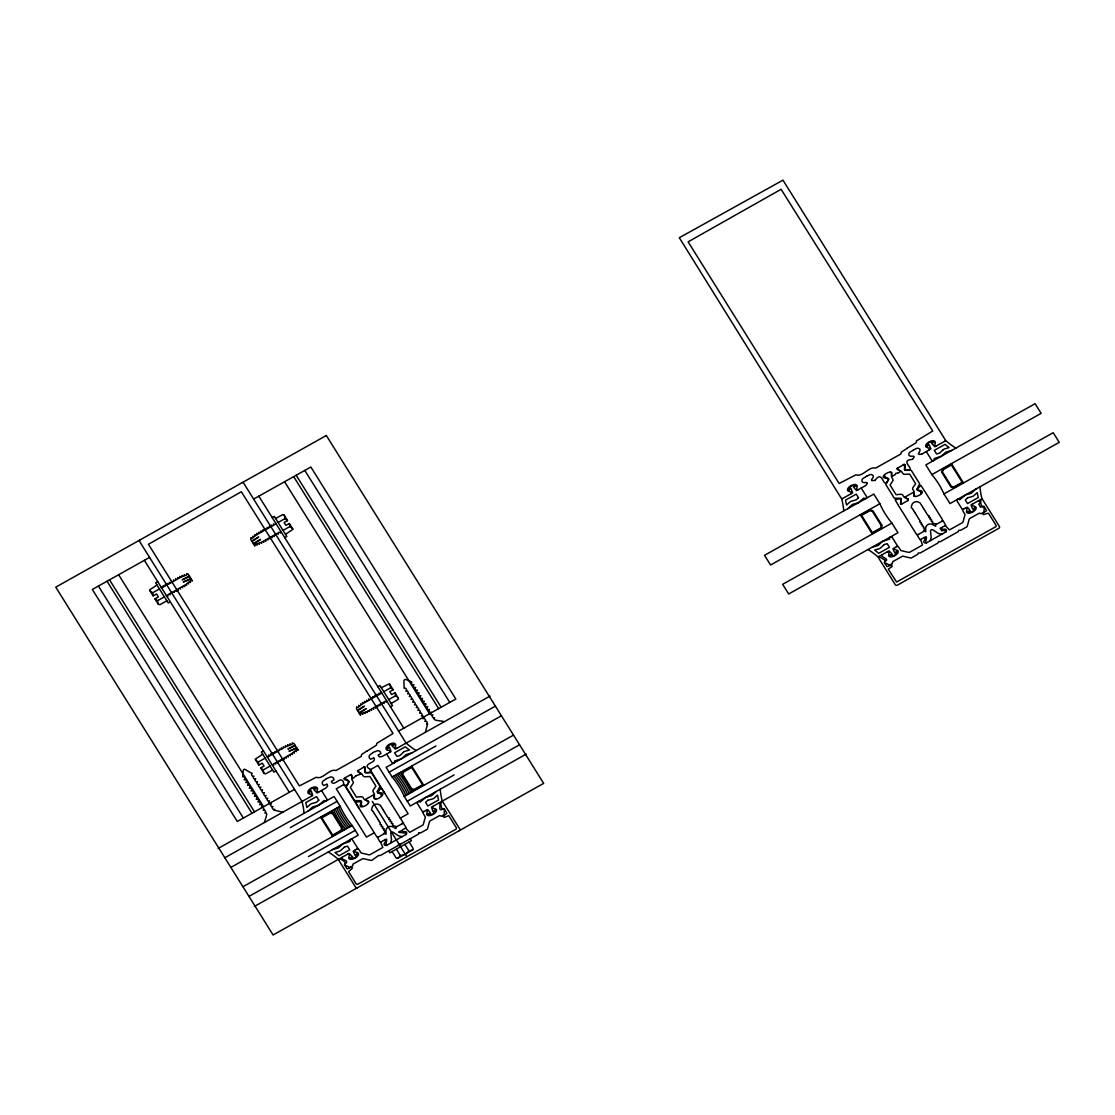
<?xml version="1.0" encoding="UTF-8"?>
<svg xmlns="http://www.w3.org/2000/svg" width="1115" height="1115" viewBox="0 0 1115 1115"><rect width="100%" height="100%" fill="white"/><g stroke="black" fill="none" stroke-linecap="round" stroke-linejoin="round"><path stroke-width="1.5" d="M351.894 778.423L351.281 774.395L344.967 777.796M374.319 795.051C370.863 806.159 392.104 790.953 377.901 792.918M891.596 475.993L891.666 472.816M913.952 495.785L914.021 492.621M900.586 503.966L900.697 500.356M904.92 468.244L905.046 464.648M444.328 808.96L446.892 813.211L443.115 816.487L444.258 817.407L448.732 815.609L456.439 827.915L456.272 829.03L357.608 884.334L356.326 884.084L348.619 871.707L352.493 868.055L351.35 867.135L347.183 868.989L344.479 864.85L344.883 863.916M906.802 448.383L916.154 442.725L916.53 440.857L932.739 431.017L781.099 189.285L688.122 241.844L839.093 483.492L855.93 474.809C862.425 477.527 869.129 465.945 875.679 468.091L900.934 453.944L901.268 452.119L906.816 448.537M367.1 751.078L376.424 745.182L376.842 743.287L393.051 733.489L241.342 491.743L148.42 544.273L299.377 785.922L316.228 777.253C322.723 780.11 329.413 768.235 335.977 770.535L361.218 756.388L361.594 754.534L367.1 750.855M380.619 805.406L377.985 804.18A4.822 4.516 -7.5 0 0 372.089 807.483L371.476 809.964L373.037 811.26M264.534 822.452C264.171 821.365 269.245 811.399 264.84 812.96C266.875 811.971 264.241 808.891 263.112 810.201C265.147 809.239 262.499 806.103 261.398 807.441C263.377 806.521 260.952 803.427 259.67 804.668C261.663 803.762 259.224 800.654 257.941 801.908C259.865 801.002 257.718 797.992 256.213 799.148C258.22 798.145 255.739 795.134 254.485 796.389C256.492 795.385 253.997 792.375 252.771 793.629C254.778 792.695 252.227 789.573 251.042 790.87C253.063 789.95 250.527 786.842 249.314 788.11C251.293 787.176 248.91 784.082 247.586 785.35C249.579 784.402 247.168 781.322 245.871 782.591C247.892 781.587 245.314 778.563 244.143 779.817C245.983 778.995 244.087 775.761 242.805 776.848C242.958 764.569 244.255 770.047 252.269 773.406C250.457 773.782 252.311 777.42 253.997 776.165C252.143 776.765 254.15 780.166 255.725 778.925C253.886 779.343 255.767 782.925 257.44 781.685C255.614 782.2 257.551 785.685 259.168 784.444C257.342 784.946 259.265 788.458 260.896 787.204C259.07 787.692 260.994 791.218 262.624 789.977C260.798 790.465 262.722 793.978 264.339 792.737C262.527 793.099 264.38 796.751 266.067 795.497C264.255 795.901 266.109 799.497 267.795 798.256C265.941 798.8 267.907 802.243 269.523 801.016C267.725 801.323 269.509 805.016 271.252 803.776C269.454 804.138 271.279 807.804 272.966 806.535C271.126 807.135 273.133 810.549 274.694 809.295L273.956 810.061L282.778 812.236M425.373 732.318L427.603 723.956L426.557 724.206C428.508 723.245 426.209 720.234 424.829 721.447C426.822 720.471 424.313 717.405 423.101 718.687C425.094 717.753 422.599 714.645 421.372 715.928C423.379 714.994 420.871 711.872 419.644 713.168C421.665 712.192 419.156 709.126 417.93 710.394C419.937 709.419 417.4 706.353 416.202 707.635C418.153 706.743 415.881 703.677 414.473 704.875C416.508 703.927 413.944 700.833 412.745 702.115C414.766 701.098 412.188 698.088 411.017 699.356C413.038 698.352 410.418 695.286 409.303 696.596C411.296 695.676 408.801 692.54 407.574 693.837C409.567 692.875 407.114 689.823 405.846 691.077C407.825 690.143 405.456 687.091 404.118 688.303C404.355 680.721 401.372 676.331 411.867 682.115C410.195 682.742 412.55 685.809 413.972 684.652C412.118 685.195 414.083 688.638 415.7 687.411C413.902 687.788 415.728 691.425 417.428 690.171C415.63 690.547 417.456 694.185 419.156 692.931C417.344 693.307 419.184 696.959 420.871 695.69C419.059 696.095 420.926 699.704 422.599 698.464C420.759 698.98 422.696 702.464 424.327 701.224C422.487 701.656 424.383 705.21 426.055 703.983C424.216 704.429 426.097 707.969 427.784 706.743C425.944 707.245 427.881 710.743 429.498 709.502C427.7 709.879 429.54 713.516 431.226 712.262C429.414 712.638 431.268 716.276 432.954 715.022C431.143 715.426 432.996 719.036 434.683 717.781C430.557 721.377 445.624 720.429 443.617 722.102M364.215 766.772L365.344 767.036L364.619 771.218M326.221 778.841L323.671 780.653A2.885 2.704 -7.5 0 0 322.625 784.361L323.782 785.49L326.793 784.179M355.992 775.859L352.465 778.73M332.382 836.055L341.622 830.884L342.43 827.971L333.148 813.114L330.068 812.389L320.827 817.574M373.093 752.569L370.542 754.381A2.885 2.704 -7.5 0 0 369.497 758.102L370.654 759.217L373.664 757.907M378.501 855.609L371.922 860.223A1.491 1.394 -7.5 0 1 370.779 860.376L363.532 858.689A1.491 1.394 -7.5 0 0 362.389 858.843L352.856 864.209L352.8 865.811L349.887 867.47L344.674 864.989M411.993 766.479L402.766 771.664L401.944 774.563L411.226 789.42L414.306 790.145L423.547 784.974M390.529 843.163L391.49 839.748L390.808 833.616A1.491 1.394 -7.5 0 1 393.163 832.292L398.515 835.818L402.139 836.654M398.738 844.264L398.153 845.518M418.975 832.933L418.446 834.145L380.41 855.47L378.612 855.428M865.853 476.649L866.634 476.203M895.457 474.279L895.902 473.178L897.463 473.331M872.083 533.625L881.324 528.44L882.146 525.541L872.85 510.684L869.77 509.959L860.543 515.144M912.725 450.376L913.506 449.944M924.321 529.639L923.596 531.395M951.694 464.049L942.468 469.22L941.645 472.133L950.928 486.99L954.008 487.715L963.249 482.53M930.231 540.733L931.192 537.318L930.509 531.172A1.491 1.394 -7.5 0 1 932.865 529.862L938.217 533.374L941.841 534.224M903.861 464.509L897.101 468.495L897.687 468.063M897.087 468.537L897.324 469.331M384.215 811.26L383.016 809.95M920.307 503.018L917.687 501.75A4.822 4.516 -7.5 0 0 911.805 505.053L911.178 507.506L912.502 508.761M897.477 468.244L897.561 469.276M916.46 515.088L917.324 516.496M922.704 506.893L921.743 505.653M903.944 464.272L905.032 464.509M364.145 766.967L357.399 770.939L360.814 773.434M381.776 807.441L380.689 806.131M382.989 809.379L381.901 808.068M377.957 819.455L379.072 820.933M379.17 821.393L380.285 822.87M344.507 864.264C351.267 860.027 340.549 860.334 341.901 857.393M921.478 505.011L920.544 503.715M917.659 517.025L918.537 518.419M918.871 518.963L919.736 520.357M373.121 811.734L374.236 813.197M374.333 813.657L375.448 815.135M375.546 815.595L376.661 817.072M376.745 817.532L377.86 818.995M385.33 813.351L384.215 811.873M380.368 823.33L379.992 824.529L381.483 824.793M386.543 815.288L385.456 813.825M381.581 825.253L381.191 826.466L382.696 826.731M387.741 817.211L386.654 815.762M382.793 827.191L382.403 828.389L383.908 828.668M388.954 819.149L389.358 817.978L387.867 817.699M383.992 829.128L383.616 830.327L385.107 830.591M390.166 821.086L390.571 819.915L389.051 819.609M385.205 831.051L383.894 833.839M391.365 823.009L391.783 821.839L390.278 821.56M392.578 824.947L392.94 823.72L391.49 823.497M912.837 509.29L913.701 510.698M914.035 511.228L914.913 512.621M915.248 513.165L916.112 514.559M923.833 508.984L922.955 507.59M925.032 510.921L924.293 509.513M920.07 520.886L919.666 522.057L920.948 522.294M926.244 512.844L925.506 511.45M921.283 522.823L920.879 523.994L922.161 524.217M927.457 514.782L926.579 513.388M922.495 524.761L922.077 525.932L923.359 526.155M928.656 516.719L929.088 515.576L927.791 515.325M923.694 526.684L923.29 527.869L924.572 528.092M929.868 518.656L930.272 517.471L928.99 517.249M924.391 529.472L924.906 528.621M931.067 520.58L931.485 519.409L930.203 519.186M932.279 522.517L932.684 521.346L931.415 521.123M888.125 479.715C883.01 491.353 883.303 468.495 875.15 480.272M917.506 488.9L920.865 485.346L924.349 490.698M361.622 802.243C354.236 813.1 377.107 801.671 365.399 800.054M356.047 775.733L360.828 774.047M398.794 844.153L400.647 844.125M419.045 832.807L420.829 832.807L426.878 829.421A1.491 1.394 -7.5 0 0 427.575 828.557L429.498 821.713A1.491 1.394 -7.5 0 1 430.195 820.849L439.7 815.525L441.261 816.25L444.202 814.619L444.383 809.044M865.728 485.513C870.439 480.342 863.637 483.882 862.327 481.931A2.885 2.704 -7.5 0 1 863.372 478.21L865.588 476.969M912.6 459.241C917.115 454.293 910.83 457.275 909.199 455.673A2.885 2.704 -7.5 0 1 910.244 451.951L912.46 450.711M331.42 781.35L333.984 779.803L333.524 778.256A2.885 2.704 -7.5 0 0 329.58 777.336L326.388 778.632M378.292 755.078L380.856 753.531L380.396 751.998A2.885 2.704 -7.5 0 0 376.452 751.078L373.232 752.374M884.585 561.472C891.066 558.963 880.404 557.416 881.603 554.963M308.144 811.065L312.409 807.149A1.45 1.352 -7.5 0 1 313.022 806.814L318.486 805.267L324.242 800.431A1.491 1.394 -7.5 0 0 326.277 800.904A1.491 1.394 -7.5 0 0 326.82 798.981L321.524 790.521M436.132 791.538L431.867 795.455A1.45 1.352 -7.5 0 1 431.254 795.789L425.791 797.337L420.048 802.173A1.491 1.394 -7.5 0 0 418 801.699A1.491 1.394 -7.5 0 0 417.456 803.622L422.752 812.082L427.644 809.601L430.446 813.002L427.7 814.201L432.076 814.271A1.491 1.394 -7.5 0 0 433.359 813.56L435.421 809.978L432.968 811.595L431.519 807.162L526.294 754.061M847.846 508.621L852.111 504.719A1.45 1.352 -7.5 0 1 852.724 504.37L858.188 502.837L863.944 497.987A1.491 1.394 -7.5 0 0 865.979 498.475A1.491 1.394 -7.5 0 0 866.522 496.551L861.226 488.077M975.834 489.095L971.569 493.011A1.45 1.352 -7.5 0 1 970.956 493.346L965.492 494.893L959.75 499.729A1.491 1.394 -7.5 0 0 957.701 499.255A1.491 1.394 -7.5 0 0 957.158 501.179L962.454 509.653L967.346 507.172L970.148 510.572L967.416 511.757L971.778 511.841A1.491 1.394 -7.5 0 0 973.074 511.116L975.123 507.548L972.67 509.151L970.998 504.928L981.981 498.712A74.719 69.952 -7.5 0 1 979.932 486.809M368.312 802.925L368.229 801.629L364.842 799.817A2.272 2.132 -7.5 0 1 364.006 799.065L363.169 797.727A2.272 2.132 -7.5 0 0 360.884 796.723L356.396 797.1L350.361 787.483L352.8 783.775A2.286 2.132 -7.5 0 0 352.967 781.392L352.145 780.068A2.272 2.132 -7.5 0 1 351.838 779.009L351.796 775.315L350.542 774.674M878.759 556.552L878.453 557.737L895.289 584.706A1.491 1.394 -7.5 0 0 897.338 585.18L998.817 528.315A1.491 1.394 -7.5 0 0 999.361 526.392L982.51 499.422C980.043 497.039 980.113 506.684 982.705 506.489M884.669 475.366L884.543 476.565M894.62 547.66C892.432 550.921 899.484 548.65 898.119 552.566A9.059 8.474 -7.5 0 1 890.383 556.956C886.188 556.538 891.373 551.312 887.429 551.688M357.985 770.493L357.985 771.859L361.371 773.657A2.272 2.132 -7.5 0 1 362.208 774.423L363.044 775.747A2.286 2.132 -7.5 0 0 365.33 776.751L369.929 776.514L375.95 786.2L373.427 789.699A2.272 2.132 -7.5 0 0 373.246 792.082L374.082 793.406A2.272 2.132 -7.5 0 1 374.389 794.465L374.417 798.159L375.685 798.8M402.069 830.173L406.139 827.692L403.365 823.177L396.104 826.995L396.006 828.696L393.414 827.177A4.669 4.376 -7.5 0 0 385.957 831.358L386.125 834.215L384.48 833.504L377.483 837.56L380.076 842.006L380.968 841.992M884.934 561.277L885.031 560.148L878.815 556.51M251.697 540.97L258.722 536.984L252.032 541.5M253.3 543.535L260.548 539.395L253.635 544.078M357.413 710.157L364.438 706.171L357.748 710.687M359.016 712.722L366.264 708.582L359.351 713.265M851.066 493.778C853.156 490.363 846.257 493.039 847.637 488.774A9.059 8.474 -7.5 0 1 855.33 484.454C859.944 485.513 854.09 489.959 858.313 489.722M929.241 449.972C931.415 446.571 924.377 449.261 925.812 444.969A9.059 8.474 -7.5 0 1 933.506 440.648C937.994 441.721 932.279 446.167 936.488 445.916M945.144 441.052L945.45 440.118L782.967 180.156L679.314 237.718L841.351 498.377L842.41 498.628M907.931 500.551L908.056 499.339M920.962 493.248L921.088 492.036M972.587 503.966C970.412 507.2 977.562 505.039 976.043 508.97A9.059 8.474 -7.5 0 1 968.35 513.276C963.89 512.761 969.479 507.687 965.395 508.008M920.669 539.562L922.523 545.012L909.742 552.204A1.491 1.394 -7.5 0 1 908.613 552.371L900.92 550.559L898.579 547.061A1.491 1.394 -7.5 0 0 896.544 546.587M941.771 527.73C940.196 531.507 948.266 526.531 946.091 531.841L925.98 543.116C919.987 542.615 928.433 537.89 924.251 537.555M945.52 532.162L944.823 530.196L941.729 530.824L940.084 528.273L945.813 525.36L943.081 520.761L935.806 524.552L935.708 526.252L933.116 524.747A4.669 4.376 -7.5 0 0 925.659 528.928L925.798 531.813L924.182 531.061L917.171 535.186L920.014 539.744L924.433 537.458C929.213 534.35 923.819 542.629 926.537 542.796M139.668 540.12L139.389 541.11L301.649 800.821L302.709 801.058M311.364 796.208C313.413 792.305 307.099 796.152 307.935 791.204A9.059 8.474 -7.5 0 1 315.629 786.897C320.549 788.375 314.151 792.124 318.611 792.152M389.539 752.402C391.588 748.5 385.121 752.346 386.111 747.398A9.059 8.474 -7.5 0 1 393.804 743.092C398.738 744.625 392.313 748.263 396.787 748.346M405.442 743.496L405.749 742.548L243.446 482.795L242.401 482.544M381.246 795.678L381.26 794.326L377.86 792.528A2.272 2.132 -7.5 0 1 377.037 791.762L380.048 786.326L371.532 772.737L365.163 772.765A2.272 2.132 -7.5 0 1 364.856 771.705L364.814 768.026L363.615 767.343M354.918 850.09C352.493 853.519 359.727 850.661 358.431 854.982A9.059 8.474 -7.5 0 1 350.681 859.4C345.873 858.829 352.033 853.895 347.727 854.132M432.885 806.396C430.641 809.852 437.833 807.121 436.383 811.302A9.059 8.474 -7.5 0 1 428.648 815.706C423.867 815.079 430.014 810.048 425.679 810.438M345.19 863.735C346.751 862.048 338.319 856.891 338.737 860.181L355.587 887.136A1.491 1.394 -7.5 0 0 357.636 887.61M405.818 834.591C409.762 831.748 391.7 833.56 401.693 830.689C402.069 833.435 408.104 829.351 406.431 834.243L386.278 845.546C380.452 845.086 388.605 840.306 384.647 839.943C389.233 836.459 384.299 845.156 386.835 845.226M149.577 557.402L92.336 589.473L237.3 821.476L294.527 789.406M253.635 499.088L310.862 467.018L455.826 699.021L398.599 731.092M157.731 581.696L155.64 582.866L168.198 602.964L170.288 601.793M272.199 517.555L274.276 516.384L286.834 536.482L284.757 537.653M156.978 585.013L149.563 589.974L153.103 595.898L156.56 593.961L158.372 596.86L154.915 598.797L158.288 604.191L159.919 604.692L166.86 600.818M275.614 518.531L282.555 514.656L284.186 515.158L287.558 520.552L284.102 522.489L285.914 525.388L289.37 523.451L292.911 529.374L285.496 534.336M149.731 590.504A9.045 8.474 -7.5 0 0 152.685 592.748L159.459 588.957M278.081 522.475L284.855 518.684A9.854 9.227 -7.5 0 1 287.419 520.635M166.4 595.577L168.058 595.995C166.581 594.853 169.703 592.999 170.149 594.825C168.658 593.682 171.794 591.828 172.226 593.668C170.748 592.497 173.87 590.671 174.302 592.497C172.825 591.326 175.947 589.5 176.393 591.326C174.902 590.239 177.996 588.302 178.47 590.169C176.978 589.013 180.114 587.159 180.546 588.999C179.069 587.828 182.191 586.002 182.637 587.828C181.132 586.755 184.24 584.804 184.714 586.671C183.292 585.612 186.205 583.563 186.707 585.361C185.202 584.33 188.045 582.058 188.616 583.912C187.125 582.88 189.954 580.622 190.526 582.476C189.048 581.417 191.85 579.201 192.435 581.027L188.254 574.35M280.869 531.423L280.45 533.012C280.06 531.27 276.938 532.845 278.374 534.183C277.969 532.44 274.875 533.974 276.283 535.353C275.907 533.597 272.799 535.158 274.206 536.51C273.788 534.768 270.708 536.329 272.13 537.681C271.726 535.939 268.645 537.458 270.039 538.852C269.635 537.109 266.527 538.643 267.962 540.008C267.544 538.252 264.464 539.827 265.886 541.179C265.454 539.409 262.387 541.026 263.795 542.35C263.447 540.677 260.297 542.001 261.635 543.381C261.272 541.625 257.997 542.852 259.377 544.259C259.056 542.545 255.767 543.688 257.133 545.151C256.701 543.437 253.509 544.608 254.875 546.043L250.694 539.367L251 537.597C251.614 539.479 254.415 537.096 252.91 536.148C253.467 538.015 256.325 535.73 254.819 534.712C255.377 536.58 258.248 534.294 256.729 533.263C257.147 535.089 260.297 533.263 258.805 532.106C259.238 533.932 262.387 532.092 260.882 530.935C261.356 532.803 264.478 530.838 262.973 529.764C263.433 531.632 266.569 529.667 265.049 528.594C265.481 530.433 268.631 528.594 267.126 527.437C267.558 529.263 270.708 527.423 269.203 526.266C269.677 528.134 272.813 526.168 271.293 525.095C271.726 526.935 274.875 525.095 273.37 523.939C273.802 525.764 276.952 523.925 275.447 522.768M155.069 598.713A9.854 9.227 -7.5 0 0 157.619 600.664L164.393 596.86M283.029 530.392L289.788 526.601A9.045 8.474 -7.5 0 1 292.743 528.845M263.433 750.883L261.356 752.054L273.914 772.151L275.99 770.981M377.901 686.742L379.978 685.572L392.55 705.67L390.459 706.84M262.694 754.2L255.279 759.162L258.819 765.085L262.276 763.148L264.088 766.047L260.631 767.984L264.004 773.378L265.621 773.88L272.576 770.005M381.33 687.718L389.233 683.83L393.261 689.739L389.818 691.676L391.63 694.575L395.072 692.638L398.543 699.105L391.198 703.523M255.447 759.691A9.045 8.474 -7.5 0 0 258.401 761.935L265.161 758.144M383.797 691.676L390.557 687.871A9.854 9.227 -7.5 0 1 393.121 689.823M272.102 764.765L273.774 765.183C272.269 764.096 275.377 762.158 275.851 764.012C274.374 762.869 277.496 761.015 277.942 762.855C276.45 761.684 279.586 759.859 280.018 761.684C278.527 760.597 281.621 758.66 282.095 760.514C280.618 759.371 283.74 757.517 284.186 759.357C282.694 758.186 285.83 756.36 286.262 758.186C284.757 757.113 287.865 755.162 288.339 757.015C286.848 755.928 289.956 753.991 290.43 755.859C288.994 754.785 291.921 752.75 292.423 754.548C290.917 753.503 293.761 751.245 294.332 753.113C292.841 752.068 295.656 749.81 296.242 751.663C294.75 750.702 297.524 748.346 298.151 750.228L293.97 743.538L292.186 742.938C293.552 744.416 290.235 745.531 289.928 743.83C291.336 745.28 287.935 746.437 287.684 744.709C289.064 746.186 285.802 747.329 285.426 745.601C286.848 747.022 283.67 748.5 283.349 746.771C284.269 748.374 279.976 750.423 279.182 749.099C280.604 750.507 277.496 752.012 277.105 750.27C278.555 751.594 275.377 753.21 275.015 751.44C276.45 752.82 273.314 754.353 272.938 752.597C274.36 754.005 271.238 755.51 270.861 753.768C272.297 755.134 269.203 756.681 268.771 754.939C270.206 756.318 267.043 757.865 266.694 756.095M386.571 700.61L386.166 702.199C385.776 700.443 382.64 702.018 384.076 703.37C383.658 701.6 380.577 703.189 381.999 704.541C381.678 702.798 378.487 704.332 379.922 705.697C379.518 703.955 376.424 705.516 377.832 706.868C377.4 705.112 374.333 706.701 375.755 708.039C375.351 706.283 372.257 707.83 373.678 709.196C373.274 707.454 370.18 709.001 371.588 710.367C371.183 708.61 368.089 710.199 369.511 711.537C369.135 709.865 366.013 711.189 367.337 712.569C367.002 710.84 363.713 711.997 365.093 713.447C364.744 711.746 361.469 712.889 362.835 714.339C362.486 712.638 359.225 713.781 360.577 715.231L356.41 708.555L356.702 706.785C357.316 708.666 360.131 706.283 358.612 705.335C359.183 707.203 362.041 704.917 360.521 703.9C361.079 705.767 363.964 703.481 362.431 702.45C362.863 704.29 366.013 702.45 364.507 701.293C364.939 703.119 368.103 701.279 366.598 700.122C367.058 701.99 370.194 700.025 368.675 698.952C369.107 700.791 372.257 698.952 370.751 697.795C371.183 699.621 374.347 697.781 372.842 696.624C373.302 698.492 376.438 696.527 374.919 695.453C375.351 697.293 378.501 695.453 376.995 694.297C377.428 696.122 380.577 694.283 379.086 693.126C379.504 694.952 382.668 693.112 381.163 691.955M260.771 767.901A9.854 9.227 -7.5 0 0 263.335 769.852L270.109 766.047M388.731 699.579L395.504 695.788A9.045 8.474 -7.5 0 1 398.445 698.032M218.094 848.473L312.757 795.427L311.308 791.009L308.897 792.737L310.918 789.044A1.491 1.394 -7.5 0 1 312.2 788.319L316.548 788.375L313.831 789.587L317.064 792.988L325.97 787.998L327.685 785.936L326.89 784.277M490.056 696.067L395.393 749.127L391.992 745.796L394.682 744.555L390.361 744.513A1.491 1.394 -7.5 0 0 389.079 745.238L387.044 748.876L389.469 747.203L391.058 751.524L382.236 756.486L379.421 756.946L378.264 755.482M865.533 485.666L856.515 490.586L853.533 487.157L856.278 485.973L851.902 485.889A1.491 1.394 -7.5 0 0 850.62 486.614L848.571 490.238L851.01 488.565L852.682 492.802L841.713 499.018A74.719 69.952 -7.5 0 1 843.748 510.921M912.404 459.408C897.422 460.342 919.108 471.492 905.631 469.903M922.021 454.014L930.913 448.899L929.171 444.774L926.746 446.474L928.781 442.808A1.491 1.394 -7.5 0 1 930.077 442.084L934.412 442.139L931.694 443.352L934.802 446.781L945.841 440.662A74.719 69.952 -7.5 0 0 955.876 448.091M892.167 476.3L895.178 474.614M897.505 473.304L900.53 471.617M224.826 857.742L334.096 796.514L340.131 806.187A88.113 82.468 -7.5 0 0 352.215 825.518L358.25 835.177L248.98 896.404M495.394 706.13L386.125 767.357L392.159 777.03A88.113 82.468 -7.5 0 1 404.243 796.361L410.278 806.02L519.548 744.792M290.29 827.595L337.12 801.351M389.149 772.193L435.979 745.949M230.861 867.414L340.131 806.187M392.159 777.03L501.429 715.788M879.846 503.743L770.577 564.984L764.528 555.312L873.798 494.084L879.846 503.743A88.113 82.468 -7.5 0 0 891.916 523.074L897.951 532.747L788.681 593.974L782.646 584.316L891.916 523.074M931.861 474.6L1041.131 413.358L1035.096 403.7L925.826 464.927L931.861 474.586A88.113 82.468 -7.5 0 1 943.945 493.917L949.98 503.59L1059.25 442.348L1053.215 432.69L943.945 493.917M365.399 799.427L373.762 794.744M905.101 496.997L913.464 492.314M242.945 886.746L352.215 825.518M404.243 796.361L513.513 735.12M308.409 856.585L355.239 830.341M407.268 801.183L454.084 774.953M374.264 832.738L366.459 837.1L336.256 788.779L344.061 784.402L376.522 836.348A1.491 1.394 -7.5 0 0 378.556 836.821M400.313 818.131L408.118 813.755L377.929 765.434L370.124 769.81L402.571 821.741A1.491 1.394 -7.5 0 1 402.027 823.664M254.318 906.467L349.093 853.365L352.493 856.696L349.762 857.909L354.11 857.965A1.491 1.394 -7.5 0 0 355.406 857.24L357.427 853.574L355.002 855.275L353.204 851.303L357.859 848.445L352.563 839.985A1.491 1.394 -7.5 0 0 350.528 839.497A1.491 1.394 -7.5 0 0 349.985 841.421L342.751 843.86L338.681 847.665A1.45 1.352 -7.5 0 1 338.082 847.999L332.395 849.658M936.363 524.245L932.614 523.046M983.012 506.321L984.071 506.433L986.608 510.67L982.928 513.193L983.179 514.628L988.434 513.179L996.183 525.541L995.974 526.601L896.613 582.016L888.307 569.221L892.125 566.434L891.833 565.04L886.982 566.601L884.181 562.42L889.561 565.04L892.502 563.382L892.585 561.751L902.105 556.413A1.491 1.394 -7.5 0 1 903.234 556.26L910.495 557.946A1.491 1.394 -7.5 0 0 911.624 557.793L917.673 554.392L918.384 552.956L920.07 553.054L937.882 543.061L938.621 541.611L940.321 541.709L958.092 531.744L958.858 530.266L960.517 530.378L966.58 526.991A1.491 1.394 -7.5 0 0 967.276 526.127L969.2 519.283A1.491 1.394 -7.5 0 1 969.897 518.419L979.416 513.095L980.977 513.806L984.099 511.938L984.113 506.656L980.503 507.13L978.761 504.245L980.294 502.335L978.482 500.677M362.654 806.103L361.399 805.462L361.358 801.769A2.272 2.132 -7.5 0 0 361.051 800.709L354.57 800.598L346.096 786.995L349.19 781.713A2.272 2.132 -7.5 0 0 348.354 780.946C343.308 775.622 341.413 779.873 348.368 780.598M438.711 803.135C442.209 803.135 436.536 813.016 443.589 808.64M405.651 828.166L409.735 832.348L422.627 825.184A1.491 1.394 -7.5 0 0 423.324 824.32L425.345 817.03L423.226 813.434A1.491 1.394 -7.5 0 1 423.77 811.511M442.962 808.946C441.233 809.922 439.435 800.18 442.808 801.866L459.659 828.821A1.491 1.394 -7.5 0 1 459.115 830.745M384.55 839.985L380.661 842.16L382.835 847.442L370.041 854.648A1.491 1.394 -7.5 0 1 368.912 854.801L361.19 852.989L358.877 849.491A1.491 1.394 -7.5 0 0 356.842 849.017M396.647 826.689L392.717 825.435M903.262 464.941L904.446 465.415M890.244 472.244L891.429 472.718M915.317 496.398L914.202 495.896M902.3 503.701L908.335 500.314L908.293 499.283M945.353 525.722L949.436 529.904L962.329 522.74A1.491 1.394 -7.5 0 0 963.026 521.876L965.046 514.6L962.928 511.005A1.491 1.394 -7.5 0 1 963.471 509.081M189.257 575.953L182.191 579.87L189.592 576.497M190.86 578.518L183.264 581.988L191.209 579.061M294.973 745.141L287.907 749.057L295.308 745.684M296.576 747.705L288.98 751.176L296.911 748.249M188.198 574.337L186.484 573.751C187.85 575.229 184.505 576.343 184.226 574.643C185.62 576.107 182.289 577.236 181.968 575.521C183.404 576.985 179.933 578.141 179.71 576.413C181.16 577.751 178.038 579.34 177.633 577.584C179.055 578.978 175.877 580.511 175.557 578.755C176.978 580.148 173.856 581.654 173.466 579.912C174.902 581.319 171.752 582.811 171.389 581.082C172.825 582.462 169.661 583.995 169.313 582.253C170.734 583.647 167.584 585.152 167.236 583.41C168.658 584.831 165.494 586.309 165.145 584.581C166.567 585.946 163.445 587.507 163.069 585.751C164.49 587.145 161.382 588.65 160.992 586.908M951.778 450.39L946.105 452.049A1.45 1.352 -7.5 0 0 945.506 452.383L941.436 456.188L934.189 458.627A1.491 1.394 -7.5 0 1 933.659 460.551A1.491 1.394 -7.5 0 1 931.61 460.077L926.328 451.603M872.097 547.228L877.784 545.57A1.45 1.352 -7.5 0 0 878.383 545.235L882.453 541.43L889.686 538.991A1.491 1.394 -7.5 0 1 890.23 537.068A1.491 1.394 -7.5 0 1 892.279 537.542L897.561 546.015L892.934 548.817L894.704 552.845L897.129 551.144L895.108 554.81A1.491 1.394 -7.5 0 1 893.812 555.535L889.463 555.479L892.195 554.253L889.073 550.838L878.035 556.956A74.719 69.952 -7.5 0 0 868 549.528M412.076 752.82L406.404 754.479A1.45 1.352 -7.5 0 0 405.804 754.813L401.735 758.618L394.487 761.057A1.491 1.394 -7.5 0 1 393.943 762.981A1.491 1.394 -7.5 0 1 391.909 762.507L386.626 754.033M921.771 454.098C915.094 455.631 920.614 451.854 920.098 449.554A2.885 2.704 -7.5 0 0 916.154 448.634L913.617 449.958M874.899 480.37C867.428 481.61 874.592 477.791 873.226 475.826A2.885 2.704 -7.5 0 0 869.282 474.906L866.745 476.216M900 498.712L895.094 499.785L898.356 505.262M918.69 490.279C928.544 491.269 915.805 498.266 914.035 496.064M886.941 478.335C876.78 477.917 890.272 470.042 891.596 472.537M897.547 469.526L900.516 470.99M905.115 497.611L908.084 499.088M897.84 469.526L901.087 471.227A2.272 2.132 -7.5 0 1 901.91 471.993L902.746 473.318A2.286 2.132 -7.5 0 0 905.032 474.321L909.631 474.084L915.652 483.757L913.129 487.269A2.272 2.132 -7.5 0 0 912.948 489.652L913.784 490.976A2.272 2.132 -7.5 0 1 914.091 492.036L914.105 495.548M920.809 491.785L917.561 490.084A2.272 2.132 -7.5 0 1 916.739 489.318L919.75 483.896L911.22 470.279L904.864 470.335A2.272 2.132 -7.5 0 1 904.558 469.276L904.544 465.763M884.822 476.83L888.056 478.516A2.272 2.132 -7.5 0 1 888.892 479.283L885.798 484.523L894.272 498.168L900.753 498.28A2.272 2.132 -7.5 0 1 901.059 499.339L901.073 502.837M907.777 499.088L904.544 497.388A2.272 2.132 -7.5 0 1 903.707 496.621L902.871 495.297A2.272 2.132 -7.5 0 0 900.586 494.293L896.126 494.698L890.063 485.053L892.502 481.346A2.286 2.132 -7.5 0 0 892.669 478.962L891.847 477.624A2.272 2.132 -7.5 0 1 891.54 476.565L891.526 473.067M904.39 469.345L905.241 469.833M900.376 498.781L901.227 499.269M364.689 771.775C367.894 774.298 374.292 770.674 368.703 768.402C362.389 763.371 377.553 762.855 373.762 758.005M361.581 801.727L355.462 802.075L358.737 807.887M384.8 793.295L381.079 787.775L377.72 792.626M951.429 463.631L963.513 482.962M924.502 490.851L942.273 519.311A1.491 1.394 -7.5 0 1 941.729 521.235M901.171 503.2L901.993 503.868L900.599 504.105M898.439 505.457L916.223 533.918A1.491 1.394 -7.5 0 0 918.258 534.392M860.278 514.712L872.348 534.043M304.799 470.418L449.763 702.422M296.172 475.255L441.136 707.258M293.677 476.649L438.641 708.652M284.576 481.75L429.54 713.753M258.833 496.175L403.797 728.179M411.728 766.061L423.811 785.392M410.222 838.759L411.435 840.682L389.79 852.822L388.578 850.884M409.121 841.978L412.982 848.167A1.45 1.352 -7.5 0 1 412.466 850.034L397.93 858.174A1.45 1.352 -7.5 0 1 395.964 857.714L392.09 851.526M404.857 844.362L408.871 850.787A11.094 10.383 -7.5 0 0 412.759 849.797M372.271 801.406L406.738 856.571M396.355 849.142L400.355 855.553A11.094 10.383 -7.5 0 1 397.581 858.313M331.392 781.754C334.235 787.329 340.8 775.05 343.531 782.284C342.584 787.929 349.329 785.392 348.507 780.848M320.562 817.142L332.646 836.473M144.365 560.315L289.329 792.319M118.622 574.741L263.586 806.744M109.521 579.842L254.485 811.845M107.026 581.236L251.99 813.253M98.399 586.072L243.363 818.089M917.38 489.248L917.422 490.196M888.209 478.419L888.237 479.352M400.494 772.361A88.113 82.468 -7.5 0 1 402.027 774.242M411.56 789.504A88.113 82.468 -7.5 0 1 412.564 791.692M398.822 773.294A88.113 82.468 -7.5 0 1 410.905 792.626M397.163 774.228A88.113 82.468 -7.5 0 1 409.233 793.559M395.49 775.162A88.113 82.468 -7.5 0 1 407.574 794.493M393.832 776.096A88.113 82.468 -7.5 0 1 405.902 795.427M158.288 604.191A9.045 8.474 -7.5 0 1 157.619 600.664M153.257 595.814A9.854 9.227 -7.5 0 1 152.685 592.748M264.004 773.378A9.045 8.474 -7.5 0 1 263.335 769.852M258.959 765.001A9.854 9.227 -7.5 0 1 258.401 761.935M284.186 515.158A9.045 8.474 -7.5 0 1 284.855 518.684M289.231 523.534A9.854 9.227 -7.5 0 1 289.788 526.601M389.902 684.345A9.045 8.474 -7.5 0 1 390.557 687.871M394.933 692.722A9.854 9.227 -7.5 0 1 395.504 695.788M416.174 750.52A74.719 69.952 -7.5 0 1 406.139 743.092M442.279 801.141A74.719 69.952 -7.5 0 1 440.23 789.239M408.871 850.787A11.094 10.383 -7.5 0 1 400.355 855.553M301.998 801.448A74.719 69.952 -7.5 0 1 304.047 813.365M328.298 851.958A74.719 69.952 -7.5 0 1 338.333 859.386M350.542 826.452A88.113 82.468 -7.5 0 1 338.472 807.121M348.884 827.372A88.113 82.468 -7.5 0 1 336.8 808.054M347.225 828.306A88.113 82.468 -7.5 0 1 335.141 808.988M345.552 829.239A88.113 82.468 -7.5 0 1 333.483 809.922M343.894 830.173A88.113 82.468 -7.5 0 1 342.347 828.292M332.814 813.03A88.113 82.468 -7.5 0 1 331.81 810.842M341.608 828.097L340.953 830.41L332.66 835.065L321.887 817.811L330.179 813.17L332.646 813.741L341.608 828.097M403.421 772.124L402.766 774.451L411.728 788.793L414.195 789.364L422.487 784.723L411.714 767.482L403.421 772.124M881.31 525.653L880.655 527.98L872.362 532.636L861.588 515.381L869.881 510.74L872.348 511.311L881.31 525.653M943.123 469.694L942.468 472.021L951.429 486.363L953.896 486.934L962.203 482.293L951.416 465.039L943.123 469.694M318.765 800.138L316.576 802.243L311.907 803.567A4.627 4.335 -7.5 0 0 309.97 804.64L306.876 807.483L305.817 802.563L316.535 796.556L318.765 800.138M427.798 800.291L425.609 802.41L427.839 805.992L438.571 799.985L437.512 795.051L434.418 797.894A4.627 4.335 -7.5 0 1 432.467 798.967L427.798 800.291M858.466 497.694L856.278 499.813L851.609 501.137A4.627 4.335 -7.5 0 0 849.672 502.21L846.578 505.053L845.518 500.133L856.236 494.126L858.466 497.694M967.513 497.861L965.311 499.98L967.555 503.548L978.273 497.541L977.214 492.621L974.12 495.464A4.627 4.335 -7.5 0 1 972.182 496.537L967.513 497.861M403.337 752.332L399.867 755.58L396.856 756.374L394.612 752.806L405.33 746.785L409.386 750.033L405.261 751.245A4.627 4.335 -7.5 0 0 403.337 752.332M344.521 846.968L341.051 850.201A4.627 4.335 -7.5 0 1 339.127 851.303L335.002 852.501L339.044 855.749L349.762 849.741L347.532 846.16L344.521 846.968M943.039 449.903L939.569 453.136L936.558 453.944L934.314 450.362L945.032 444.355L949.088 447.603L944.962 448.815A4.627 4.335 -7.5 0 0 943.039 449.903M884.223 544.538L880.752 547.772A4.627 4.335 -7.5 0 1 878.829 548.859L874.704 550.071L878.745 553.319L889.463 547.312L887.233 543.73L884.223 544.538M326.319 435.519L55.75 587.145L273.091 934.983L543.66 783.371L326.319 435.519M281.747 748.555L281.259 747.942L281.635 748.695"/></g></svg>
